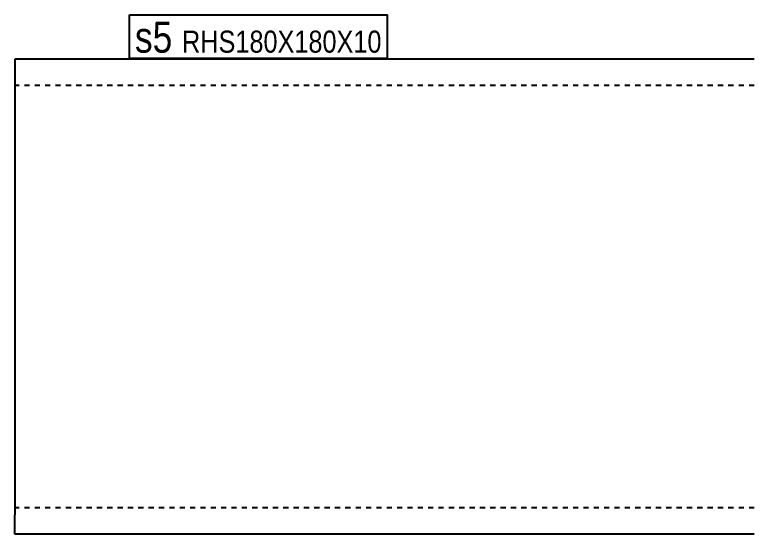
# Model space of a CAD drawing. Header units: millimetres. Extents: x 8 to 19585, y 8 to 304.
# Drawn here: x 12921.2 to 13201.2, y 101.4 to 298.2 of the extents above; entities that cross this region are included whole.
import ezdxf

# ---------------------------------------------------------------- set-up
doc = ezdxf.new("R2010")
doc.units = ezdxf.units.MM
doc.linetypes.add('DXK_LINE_DOT2', pattern=[3.9198, 1.9599, -1.9599])
doc.layers.add('STÅL', color=7, linetype='Continuous')
doc.layers.add('TEKST', color=7, linetype='Continuous')
doc.styles.add('Arial Narrow', font='ARIALN.TTF', dxfattribs={"height": 0.2})

msp = doc.modelspace()

# ---------------------------------------------------------------- linework, layer by layer
at = {"layer": 'STÅL', "color": 2, "linetype": 'Continuous'}
for p, q in [((13201.2, 281.41), (12921.2, 281.41)), ((12921.2, 281.41), (12921.2, 256.41)), ((12921.2, 256.41), (12921.2, 126.41)), ((12921.2, 126.41), (12921.2, 108.74)), ((12921.2, 101.41), (12921.2, 108.74)), ((13201.2, 101.41), (12921.2, 101.41))]:
    msp.add_line(p, q, dxfattribs=at)
at = {"layer": 'STÅL', "color": 7, "linetype": 'DXK_LINE_DOT2'}
for p, q in [((13201.2, 271.41), (12921.2, 271.41)), ((12921.2, 126.41), (12921.2, 108.74)), ((13201.2, 111.41), (12921.2, 111.41))]:
    msp.add_line(p, q, dxfattribs=at)
at = {"layer": 'TEKST', "color": 7, "linetype": 'Continuous'}
for p, q in [((12964.6, 298.21), (13062.33, 298.21)), ((12964.6, 281.76), (12964.6, 298.21)), ((13062.33, 281.76), (13062.33, 298.21)), ((12964.6, 281.76), (13062.33, 281.76))]:
    msp.add_line(p, q, dxfattribs=at)

# ---------------------------------------------------------------- wipeouts: each hides what was drawn before it
at = {"color": 0}
for points in [[(12980.88, 283.86), (12980.88, 296.11), (12966.7, 296.11), (12966.7, 283.86)], [(13060.23, 283.86), (13060.23, 292.61), (12984.55, 292.61), (12984.55, 283.86)]]:
    msp.add_wipeout(points, dxfattribs=at).dxf.layer = 'TEKST'

# ---------------------------------------------------------------- next in the draw order: wipeouts: each hides what was drawn before it
for points in [[(12980.88, 283.86), (12980.88, 296.11), (12966.7, 296.11), (12966.7, 283.86)], [(13060.23, 283.86), (13060.23, 292.61), (12984.55, 292.61), (12984.55, 283.86)]]:
    msp.add_wipeout(points, dxfattribs=at).dxf.layer = 'TEKST'

# ---------------------------------------------------------------- next in the draw order: texts
at = {"layer": 'TEKST', "color": 3, "style": 'Arial Narrow'}
for s, height, p in [('s5', 11.692, (12966.7, 283.86)), ('RHS180X180X10', 8.3512, (12984.55, 283.86))]:
    msp.add_text(s, height=height, dxfattribs=at).set_placement(p)

doc.saveas('drawing.dxf')
